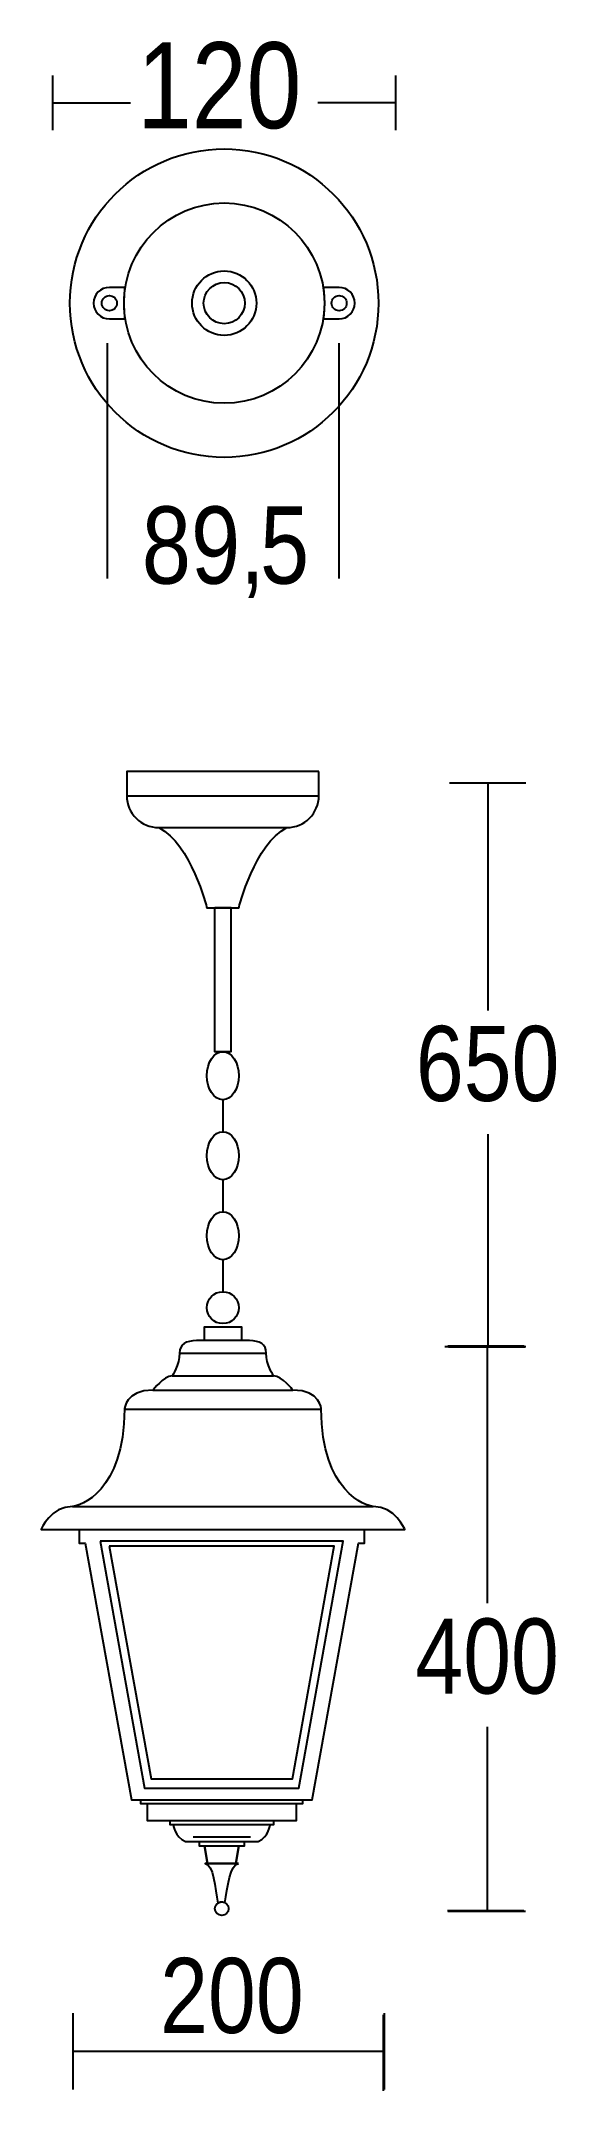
# Model space of a CAD drawing. Extents: x 0 to 61, y 0 to 240.
import ezdxf

# ---------------------------------------------------------------- set-up
doc = ezdxf.new("R2010")
doc.units = 0
doc.layers.add('LIVELLO_1', color=160, linetype='Continuous')
doc.styles.add('STD', font='txt')

# ---------------------------------------------------------------- blocks, each defined once
blk = doc.blocks.new('AI9-BLK1')
at = {"layer": 'LIVELLO_1', "color": 7}
for p, q in [((-28.48, 108.9), (-28.48, 115.29)), ((11.67, 115.29), (11.67, 108.9)), ((-28.48, 112.1), (-19.36, 112.1)), ((11.67, 112.1), (2.56, 112.1)), ((-22.08, 56.41), (-22.08, 83.95)), ((5.03, 83.95), (5.03, 56.41)), ((17.98, 32.47), (26.92, 32.47)), ((22.45, 32.47), (22.45, 5.8)), ((-19.81, 30.96), (2.68, 30.96)), ((-8.56, -4.64), (-8.56, -8.39)), ((22.45, -8.67), (22.45, -33.57)), ((-8.56, -14.01), (-8.56, -17.76)), ((-8.56, -23.38), (-8.56, -27.13)), ((17.43, -33.53), (26.37, -33.53)), ((17.79, -33.45), (26.72, -33.45)), ((17.85, -33.57), (26.78, -33.57)), ((17.98, -33.55), (26.92, -33.55)), ((-13.62, -34.31), (-3.49, -34.31)), ((22.4, -33.65), (22.39, -63.6)), ((-14.49, -36.99), (-2.62, -36.99)), ((-16.74, -38.65), (-0.37, -38.65)), ((-20.08, -40.9), (2.97, -40.9)), ((-26.15, -52.27), (9.05, -52.27)), ((22.4, -78.08), (22.39, -99.69)), ((-18.19, -86.62), (0.82, -86.62)), ((-17.43, -87.08), (0.05, -87.08)), ((-14.77, -89.06), (-2.61, -89.06)), ((-14.36, -89.52), (-3.02, -89.52)), ((-12.05, -90.98), (-5.32, -90.98)), ((-11.34, -91.5), (-6.03, -91.5)), ((-10.7, -92.02), (-6.68, -92.02)), ((17.73, -99.58), (26.67, -99.58)), ((17.79, -99.69), (26.73, -99.69)), ((17.93, -99.67), (26.86, -99.67)), ((-26.09, -120.54), (-26.09, -111.61)), ((10.26, -120.73), (10.26, -111.8)), ((10.36, -120.54), (10.36, -111.61)), ((-26.09, -116.07), (-12.57, -116.07)), ((-26.02, -116.07), (10.38, -116.07))]:
    blk.add_line(p, q, dxfattribs=at)
for points in [[(-9.5, 17.85), (-7.62, 17.85), (-7.62, 0.98), (-9.5, 0.98)], [(-22.92, -56.33), (-17.72, -85.28), (0.34, -85.28), (5.54, -56.33)], [(-21.86, -56.91), (-16.96, -84.17), (-0.42, -84.17), (4.47, -56.91)], [(-10.7, -92.02), (-6.68, -92.02), (-7.04, -94.11), (-10.34, -94.11)]]:
    blk.add_lwpolyline(points, close=True, dxfattribs=at)
blk.add_lwpolyline([(-10.72, -32.86), (-10.72, -31.26), (-8.58, -31.26), (-6.39, -31.26), (-6.39, -32.86)], dxfattribs=at)
for centre, radius in [((-8.4, 88.64), 18.06), ((-8.4, 88.64), 11.73), ((-8.4, 88.64), 3.77), ((-21.85, 88.64), 0.887), ((-8.4, 88.64), 2.41), ((5.05, 88.64), 0.887), ((-8.56, -29), 1.87), ((-8.69, -99.38), 0.804)]:
    blk.add_circle(centre, radius, dxfattribs=at)
for centre, ratio in [((-8.56, -1.83), 0.667872), ((-8.56, -11.2), 0.667627), ((-8.56, -20.57), 0.667627)]:
    blk.add_ellipse(centre, major_axis=(0, 2.81), ratio=ratio, dxfattribs=at)
for points, knots in [([(-23.7, 88.64), (-23.7, 89.66), (-22.88, 90.49), (-21.85, 90.49), (-21.85, 90.49), (-19.99, 90.49), (-19.99, 90.49), (-20.08, 89.88), (-20.13, 89.27), (-20.13, 88.64), (-20.13, 88.01), (-20.08, 87.39), (-19.99, 86.79), (-19.99, 86.79), (-21.85, 86.79), (-21.85, 86.79), (-22.88, 86.79), (-23.7, 87.62), (-23.7, 88.64)], [0, 0, 0, 0, 1, 1, 1, 2, 2, 2, 3, 3, 3, 4, 4, 4, 5, 5, 5, 6, 6, 6, 6]), ([(6.9, 88.64), (6.9, 87.62), (6.07, 86.79), (5.05, 86.79), (5.05, 86.79), (3.18, 86.79), (3.18, 86.79), (3.28, 87.39), (3.33, 88.01), (3.33, 88.64), (3.33, 89.27), (3.28, 89.88), (3.18, 90.49), (3.18, 90.49), (5.05, 90.49), (5.05, 90.49), (6.07, 90.49), (6.9, 89.66), (6.9, 88.64)], [0, 0, 0, 0, 1, 1, 1, 2, 2, 2, 3, 3, 3, 4, 4, 4, 5, 5, 5, 6, 6, 6, 6]), ([(2.68, 33.78), (2.68, 33.78), (2.68, 30.96), (2.68, 30.96), (2.68, 28.89), (1, 27.22), (-1.06, 27.22), (-1.06, 27.22), (-16.06, 27.22), (-16.06, 27.22), (-18.13, 27.22), (-19.81, 28.89), (-19.81, 30.96), (-19.81, 30.96), (-19.81, 33.78), (-19.81, 33.78), (-19.81, 33.78), (2.68, 33.78), (2.68, 33.78)], [0, 0, 0, 0, 1, 1, 1, 2, 2, 2, 3, 3, 3, 4, 4, 4, 5, 5, 5, 6, 6, 6, 6]), ([(-16.06, 27.22), (-12.31, 25.34), (-10.44, 17.84), (-10.44, 17.84), (-10.44, 17.84), (-6.69, 17.84), (-6.69, 17.84), (-6.69, 17.84), (-4.82, 25.34), (-1.06, 27.22)], [0, 0, 0, 0, 1, 1, 1, 2, 2, 2, 3, 3, 3, 3]), ([(-8.56, -54.96), (-8.56, -54.96), (-29.85, -54.96), (-29.85, -54.96), (-29.85, -54.96), (-28.7, -52.27), (-26.15, -52.27), (-25.36, -52.27), (-20.08, -50.53), (-20.08, -40.9), (-20.08, -40.9), (-20, -38.65), (-16.74, -38.65), (-16.74, -38.65), (-15.51, -36.99), (-14.49, -36.99), (-14.49, -36.99), (-13.62, -35.69), (-13.62, -34.31), (-13.62, -33.29), (-12.88, -32.86), (-11.66, -32.86), (-11.66, -32.86), (-8.56, -32.86), (-8.56, -32.86), (-8.56, -32.86), (-5.45, -32.86), (-5.45, -32.86), (-4.23, -32.86), (-3.49, -33.29), (-3.49, -34.31), (-3.49, -35.69), (-2.62, -36.99), (-2.62, -36.99), (-1.61, -36.99), (-0.37, -38.65), (-0.37, -38.65), (2.89, -38.65), (2.97, -40.9), (2.97, -40.9), (2.97, -50.53), (8.25, -52.27), (9.05, -52.27), (11.58, -52.27), (12.75, -54.96), (12.75, -54.96), (12.75, -54.96), (-8.56, -54.96), (-8.56, -54.96)], [0, 0, 0, 0, 1, 1, 1, 2, 2, 2, 3, 3, 3, 4, 4, 4, 5, 5, 5, 6, 6, 6, 7, 7, 7, 8, 8, 8, 9, 9, 9, 10, 10, 10, 11, 11, 11, 12, 12, 12, 13, 13, 13, 14, 14, 14, 15, 15, 15, 16, 16, 16, 16]), ([(-25.4, -55.05), (-25.4, -55.05), (-25.4, -56.56), (-25.4, -56.56), (-25.4, -56.56), (-24.69, -56.56), (-24.69, -56.56), (-24.69, -56.56), (-19.26, -86.62), (-19.26, -86.62), (-19.26, -86.62), (-18.19, -86.62), (-18.19, -86.62), (-18.19, -86.62), (-18.19, -87.08), (-18.19, -87.08), (-18.19, -87.08), (-17.43, -87.08), (-17.43, -87.08), (-17.43, -87.08), (-17.43, -89.06), (-17.43, -89.06), (-17.43, -89.06), (-14.77, -89.06), (-14.77, -89.06), (-14.77, -89.06), (-14.77, -89.52), (-14.77, -89.52), (-14.77, -89.52), (-14.36, -89.52), (-14.36, -89.52), (-14.36, -89.52), (-14.24, -90.98), (-12.94, -91.5), (-12.94, -91.5), (-11.34, -91.5), (-11.34, -91.5), (-11.34, -91.5), (-11.34, -92.02), (-11.34, -92.02), (-11.34, -92.02), (-10.7, -92.02), (-10.7, -92.02), (-10.7, -92.02), (-10.34, -94.11), (-10.34, -94.11), (-10.34, -94.11), (-7.04, -94.11), (-7.04, -94.11), (-7.04, -94.11), (-6.68, -92.02), (-6.68, -92.02), (-6.68, -92.02), (-6.03, -92.02), (-6.03, -92.02), (-6.03, -92.02), (-6.03, -91.5), (-6.03, -91.5), (-6.03, -91.5), (-4.44, -91.5), (-4.44, -91.5), (-3.14, -90.98), (-3.02, -89.52), (-3.02, -89.52), (-3.02, -89.52), (-2.61, -89.52), (-2.61, -89.52), (-2.61, -89.52), (-2.61, -89.06), (-2.61, -89.06), (-2.61, -89.06), (0.05, -89.06), (0.05, -89.06), (0.05, -89.06), (0.05, -87.08), (0.05, -87.08), (0.05, -87.08), (0.82, -87.08), (0.82, -87.08), (0.82, -87.08), (0.82, -86.62), (0.82, -86.62), (0.82, -86.62), (1.88, -86.62), (1.88, -86.62), (1.88, -86.62), (7.31, -56.56), (7.31, -56.56), (7.31, -56.56), (8.02, -56.56), (8.02, -56.56), (8.02, -56.56), (8.02, -55.05), (8.02, -55.05)], [0, 0, 0, 0, 1, 1, 1, 2, 2, 2, 3, 3, 3, 4, 4, 4, 5, 5, 5, 6, 6, 6, 7, 7, 7, 8, 8, 8, 9, 9, 9, 10, 10, 10, 11, 11, 11, 12, 12, 12, 13, 13, 13, 14, 14, 14, 15, 15, 15, 16, 16, 16, 17, 17, 17, 18, 18, 18, 19, 19, 19, 20, 20, 20, 21, 21, 21, 22, 22, 22, 23, 23, 23, 24, 24, 24, 25, 25, 25, 26, 26, 26, 27, 27, 27, 28, 28, 28, 29, 29, 29, 30, 30, 30, 31, 31, 31, 31]), ([(-6.73, -94.11), (-7.69, -94.11), (-8.02, -96.95), (-8.31, -98.68), (-8.42, -98.61), (-8.55, -98.58), (-8.69, -98.58), (-8.86, -98.58), (-9.03, -98.63), (-9.16, -98.73), (-9.45, -97.01), (-9.68, -94.11), (-10.64, -94.11), (-10.64, -94.11), (-6.73, -94.11), (-6.73, -94.11)], [0, 0, 0, 0, 1, 1, 1, 2, 2, 2, 3, 3, 3, 4, 4, 4, 5, 5, 5, 5])]:
    blk.add_open_spline(points, degree=3, knots=knots, dxfattribs=at)
at = {"layer": 'LIVELLO_1', "color": 7, "attachment_point": 1, "style": 'STD'}
for s, insert, char_height in [('\\fArial Narrow|b0|i0;\\H10.0694;\\C7;120', (-18.61, 119.19), 10.0694), ('\\fArial Narrow|b0|i0;\\H9.0391;\\C7;89,', (-18.05, 64.83), 9.0391), ('\\fArial Narrow|b0|i0;\\H9.0391;\\C7;5', (-4.21, 64.83), 9.0391), ('\\fArial Narrow|b0|i0;\\H8.7945;\\C7;650', (14.04, 4), 8.7945), ('\\fArial Narrow|b0|i0;\\H8.7945;\\C7;400', (13.98, -65.4), 8.7945), ('\\fArial Narrow|b0|i0;\\H8.7945;\\C7;200', (-15.9, -105.15), 8.7945)]:
    blk.add_mtext(s, dxfattribs=dict(at, insert=insert, char_height=char_height))

msp = doc.modelspace()

# ---------------------------------------------------------------- block references
at = {"layer": 'LIVELLO_1', "color": 7}
msp.add_blockref('AI9-BLK1', (30.208061, 120.73363), dxfattribs=at)

doc.saveas('drawing.dxf')
